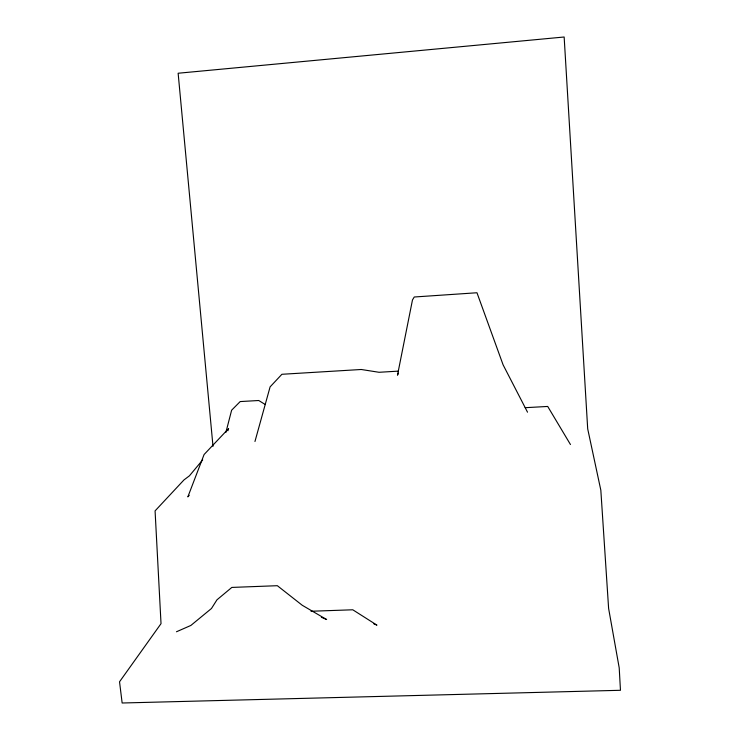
<?xml version="1.0" encoding="UTF-8"?>
<svg xmlns="http://www.w3.org/2000/svg" width="740" height="740" viewBox="0 0 740 740"><rect width="100%" height="100%" fill="white"/><g stroke="black" fill="none" stroke-linecap="round" stroke-linejoin="round"><path stroke-width="1.11" d="M225.867 432.493L231.629 410.2L240.195 401.57L258.741 400.507L265.382 404.595M254.958 441.493L270.1 386.872L281.903 374.283L361.24 369.491L379.037 372.285L398.351 371.129M227.92 430.791L228.595 428.589L204.083 454.536L187.849 496.882L189.209 495.338M398.49 373.127L397.491 375.189L412.476 299.959L414.252 296.999L476.967 292.753L503.098 364.839L527.518 412.18M202.686 459.901L189.422 475.829L184.001 479.899L155.076 510.877L161.024 623.654L119.538 681.79L122.146 703L620.462 690.291L619.213 667.887L608.613 608.419L600.834 490.204L587.699 428.858L564.148 37L178.137 73.242L213 446.34M176.462 631.775L190.865 625.448L211.464 608.502L216.959 599.826L231.833 587.421L277.343 585.701L302.253 605.274L326.654 619.537L321.364 617.262M525.169 407.694L547.711 406.445L570.466 444.527M310.985 611.249L352.776 609.788L376.947 625.143L373.82 623.857"/></g></svg>
